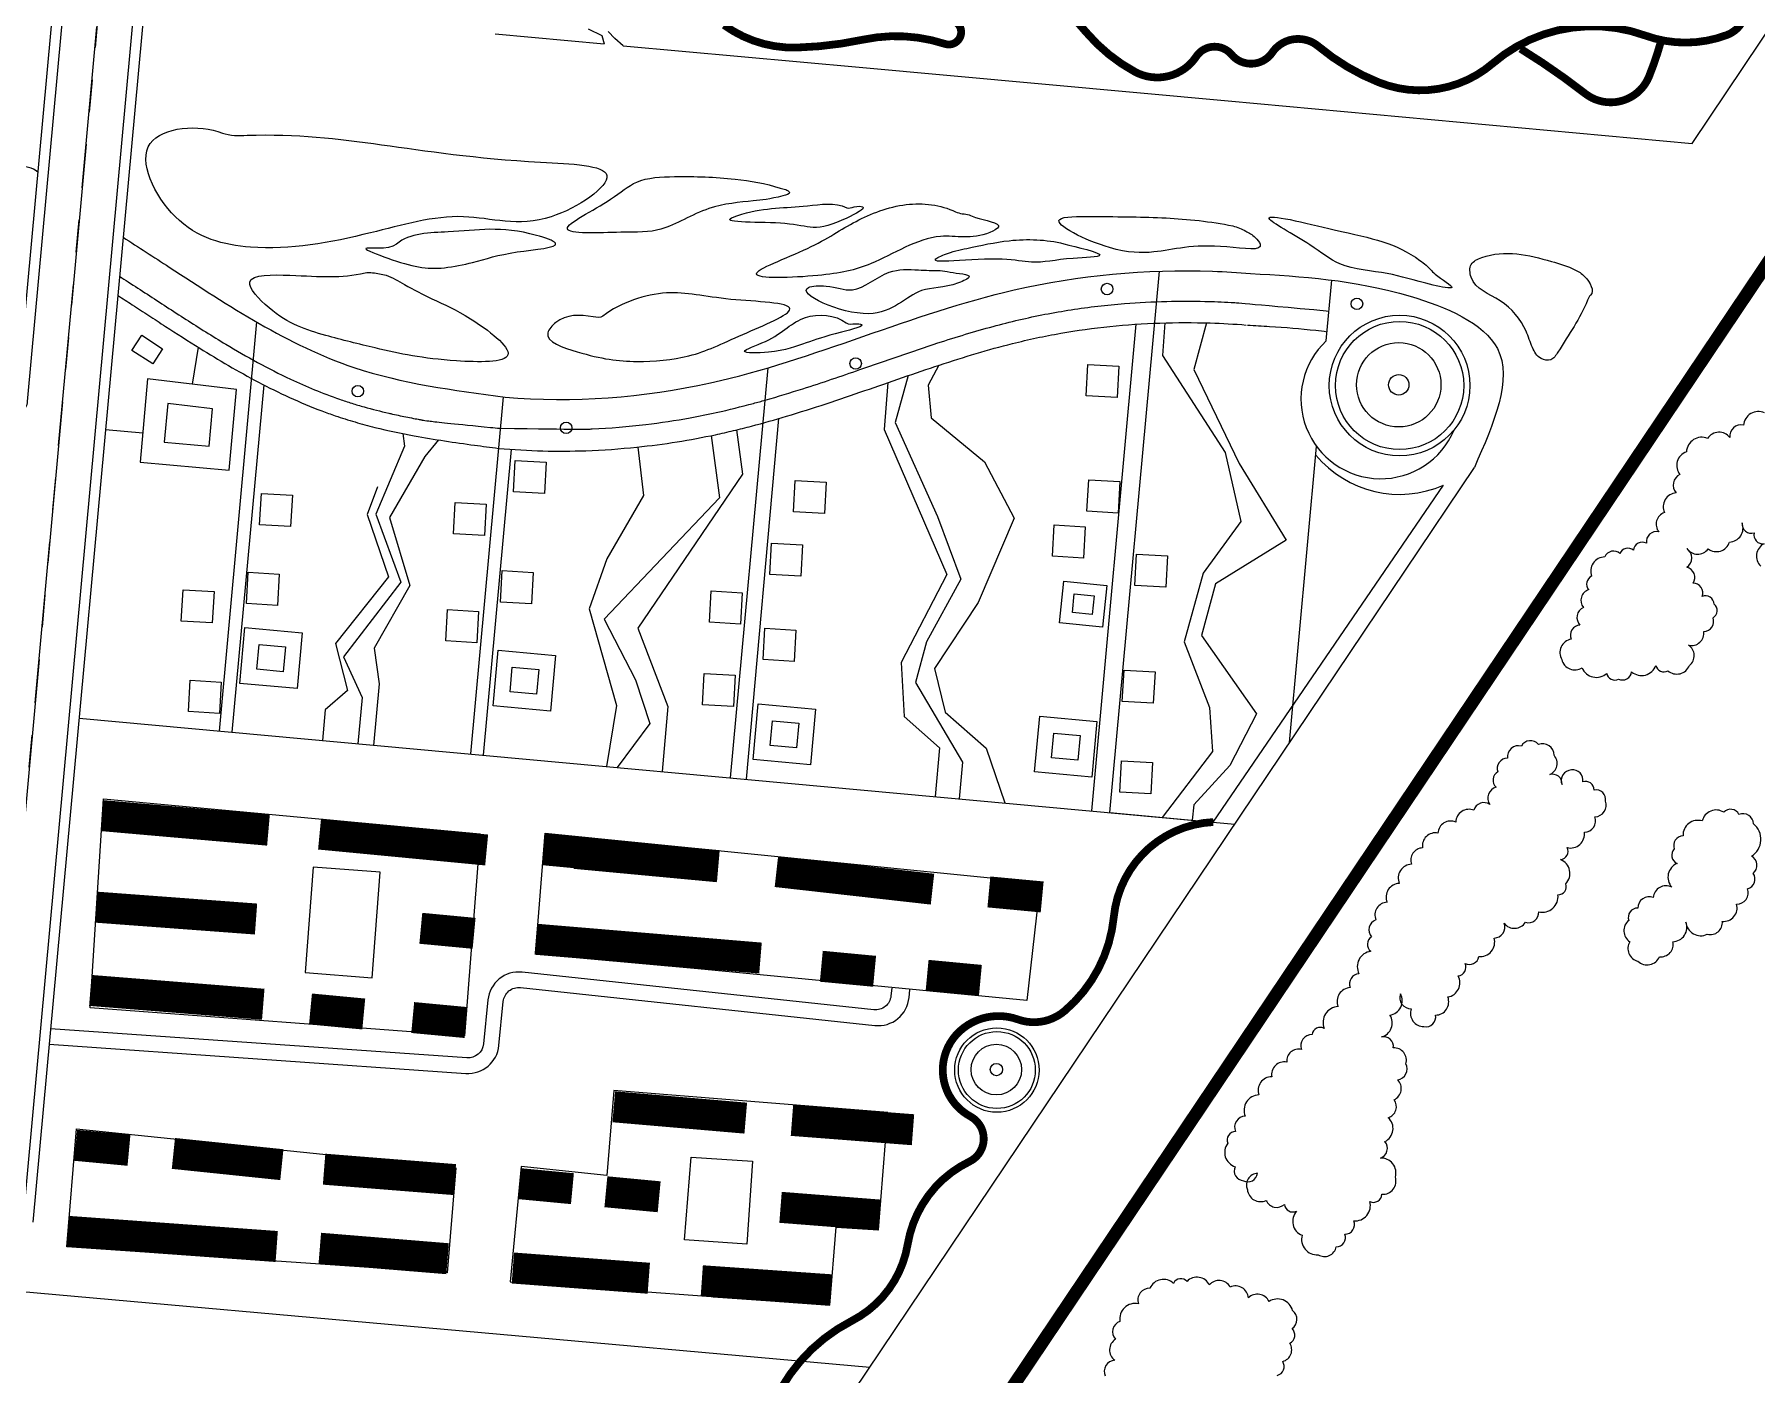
# Model space of a CAD drawing. Extents: x 30752 to 65014, y 26327 to 78956.
# Drawn here: x 33019 to 33685, y 27659 to 28177 of the extents above; entities that cross this region are included whole.
import ezdxf

# ---------------------------------------------------------------- set-up
doc = ezdxf.new("R2010")
doc.units = 0
doc.header["$MEASUREMENT"] = 0
for name, pattern in [('CENTER', [2, 1.25, -0.25, 0.25, -0.25]), ('CENTER2', [1.125, 0.75, -0.125, 0.125, -0.125]), ('CONTINOUS', [0])]:
    doc.linetypes.add(name, pattern=pattern)
doc.layers.get('0').update_dxf_attribs({"color": 12, "linetype": 'CONTINUOUS'})
for name, color, linetype in [('-规划边界', 1, 'CONTINUOUS'), ('G-绿化', 74, 'CONTINUOUS'), ('GH-中心线', 254, 'CENTER'), ('GH-道路红线', 1, 'CONTINOUS'), ('GH_水系', 152, 'CONTINUOUS'), ('jianzhu--pl', 1, 'CONTINUOUS'), ('中心区建筑', 32, 'CONTINUOUS'), ('图层1', 41, 'CONTINUOUS'), ('支路', 34, 'CONTINUOUS')]:
    doc.layers.add(name, color=color, linetype=linetype)
doc.layers.add('G-SL2', color=97, linetype='CONTINUOUS', true_color=0x329a2d)

msp = doc.modelspace()

# ---------------------------------------------------------------- linework, layer by layer
at = {"layer": '-规划边界', "color": 251, "linetype": 'CENTER2', "ltscale": 50, "const_width": 5, "flags": 128}
msp.add_lwpolyline([(31130.58, 27597.98), (31273.89, 27507.56), (32003.42, 27386.62), (32901.4, 26916.12), (34040.03, 28610.51, 0.008825), (33919.41, 28685.55), (33365.12, 29016.98), (32469.57, 29552.45), (32400.9, 29593.51), (32342.47, 29501.52), (31130.58, 27597.98)], format="xyb", dxfattribs=at)
for points in [[(33426.63, 28049.63), (33438.63, 28048.96), (33437.95, 28036.84), (33425.95, 28037.51)], [(33205.13, 28012.53), (33217.13, 28011.86), (33216.45, 27999.74), (33204.45, 28000.41)], [(33313.44, 28004.8), (33325.45, 28004.13), (33324.77, 27992.01), (33312.77, 27992.69)], [(33426.96, 28004.98), (33438.96, 28004.31), (33438.28, 27992.19), (33426.28, 27992.87)], [(33107.01, 27999.71), (33119.01, 27999.04), (33118.33, 27986.92), (33106.33, 27987.6)], [(33181.96, 27996.29), (33193.96, 27995.62), (33193.28, 27983.5), (33181.28, 27984.17)], [(33413.59, 27987.56), (33425.59, 27986.89), (33424.91, 27974.77), (33412.91, 27975.44)], [(33304.31, 27980.55), (33316.31, 27979.88), (33315.63, 27967.76), (33303.63, 27968.43)], [(33445.4, 27976.3), (33457.4, 27975.63), (33456.72, 27963.51), (33444.72, 27964.18)], [(33101.94, 27969.28), (33113.94, 27968.6), (33113.26, 27956.49), (33101.26, 27957.16)], [(33200.12, 27969.9), (33212.12, 27969.23), (33211.45, 27957.11), (33199.44, 27957.78)], [(33417.34, 27965.86), (33433.91, 27964.18), (33432.28, 27948.08), (33415.71, 27949.75)], [(33076.71, 27962.46), (33088.71, 27961.79), (33088.03, 27949.67), (33076.03, 27950.34)], [(33280.95, 27962.05), (33292.95, 27961.37), (33292.27, 27949.26), (33280.27, 27949.93)], [(33421.36, 27960.94), (33428.99, 27960.16), (33428.26, 27953), (33420.63, 27953.77)], [(33178.97, 27954.83), (33190.97, 27954.16), (33190.29, 27942.04), (33178.29, 27942.72)], [(33100.67, 27947.86), (33122.82, 27945.82), (33120.83, 27924.29), (33098.69, 27926.33)], [(33301.7, 27947.61), (33313.7, 27946.93), (33313.02, 27934.82), (33301.02, 27935.49)], [(33106.1, 27941.33), (33116.29, 27940.39), (33115.41, 27930.81), (33105.21, 27931.76)], [(33198.63, 27939.14), (33220.77, 27937.1), (33218.79, 27915.57), (33196.64, 27917.62)], [(33204.05, 27932.62), (33214.25, 27931.68), (33213.36, 27922.1), (33203.16, 27923.04)], [(33440.61, 27931.46), (33452.61, 27930.79), (33451.93, 27918.67), (33439.93, 27919.34)], [(33079.46, 27927.51), (33091.46, 27926.83), (33090.79, 27914.72), (33078.78, 27915.39)], [(33278.28, 27930.12), (33290.28, 27929.44), (33289.6, 27917.33), (33277.6, 27918)], [(33299.17, 27918.39), (33321.32, 27916.35), (33319.33, 27894.82), (33297.19, 27896.87)], [(33304.6, 27911.87), (33314.79, 27910.93), (33313.91, 27901.35), (33303.71, 27902.29)], [(33407.99, 27913.62), (33430.14, 27911.57), (33428.15, 27890.04), (33406, 27892.09)], [(33413.41, 27907.09), (33423.61, 27906.15), (33422.73, 27896.57), (33412.53, 27897.51)], [(33439.63, 27896.39), (33451.64, 27895.71), (33450.96, 27883.6), (33438.96, 27884.27)]]:
    msp.add_lwpolyline(points, close=True)
msp.add_lwpolyline([(33227.81, 27854.88), (33282.96, 27849.68), (33284.08, 27861.62), (33216.99, 27867.96), (33215.86, 27856.01)])
for centre in [(33434.05, 28078.78), (33530.66, 28073.06), (33336.82, 28050), (33144.31, 28039.3), (33224.87, 28025.11)]:
    msp.add_circle(centre, 2.23)
at = {"layer": 'G-SL2'}
for points in [[(33688.27, 28030.92, 0.520567), (33680.15, 28026.13, 0.520567), (33674.9, 28021.33, 0.520567), (33666.27, 28021.01, 0.520567), (33658.09, 28015.83, 0.520567), (33655.6, 28007.05, 0.520567), (33654.15, 27999.99, 0.520567), (33649.55, 27992.35, 0.520567), (33647.43, 27984.91, 0.520567), (33642.59, 27980.53, 0.520567), (33637.6, 27977.81, 0.520567), (33632.39, 27976.51, 0.520567), (33626.53, 27975.21, 0.520567), (33621.43, 27967.71, 0.520567), (33620.35, 27962.57, 0.520567), (33618.25, 27955.62, 0.520567), (33616.93, 27948.84, 0.520567), (33613.53, 27943.39, 0.520567), (33609.88, 27935.51, 0.520567), (33617.76, 27932.36, 0.520567), (33627.28, 27930.17, 0.520567), (33631.84, 27928, 0.520567), (33636.89, 27930.75, 0.520567), (33646.26, 27933.24, 0.520567), (33650.92, 27931.19, 0.520567), (33659.22, 27933.27, 0.520567), (33658.95, 27941.06, 0.520567), (33664.8, 27946.38, 0.520567), (33668.38, 27951.64, 0.520567), (33668.78, 27956.97, 0.520567), (33664.21, 27959.96, 0.520567), (33660.68, 27965.06, 0.520567), (33658.25, 27971.19, 0.520567), (33658.28, 27978.46, 0.520567), (33666.43, 27978.34, 0.520567), (33674.77, 27980.96, 0.520567), (33679.58, 27988.33, 0.520567), (33684.27, 27984.49, 0.520567), (33688.12, 27980.29, 0.520567), (33686.82, 27971.66, 0.520567)], [(33499.84, 27658.77, 0.520567), (33501.95, 27664.18, 0.520567), (33504.67, 27671.2, 0.520567), (33505.56, 27676.91, 0.520567), (33505.78, 27683.83, 0.520567), (33496.67, 27687.31, 0.520567), (33488.69, 27688.75, 0.520567), (33481.66, 27692.92, 0.520567), (33473.56, 27693.76, 0.520567), (33464.99, 27695.13, 0.520567), (33459.72, 27694.36, 0.520567), (33450.64, 27692.47, 0.520567), (33446.16, 27686.47, 0.520567), (33438.98, 27679.65, 0.520567), (33437.27, 27672.77, 0.520567), (33436.99, 27664.66, 0.520567), (33433.34, 27658.56, 0.520567)]]:
    msp.add_lwpolyline(points, format="xyb", dxfattribs=at)
for points in [[(33613.58, 27892.84, 0.520567), (33609.97, 27887.23, 0.520567), (33605.21, 27891.08, 0.520567), (33606.89, 27898.51, 0.520567), (33600.86, 27902.75, 0.520567), (33594.25, 27902.1, 0.520567), (33588.87, 27897.42, 0.520567), (33585.18, 27892.06, 0.520567), (33584.49, 27886.16, 0.520567), (33582.05, 27879.51, 0.520567), (33575.9, 27877.27, 0.520567), (33568.88, 27872.71, 0.520567), (33562.01, 27868.45, 0.520567), (33556.04, 27862.7, 0.520567), (33551.8, 27856.4, 0.520567), (33547.04, 27849, 0.520567), (33542.34, 27841.7, 0.520567), (33537.98, 27834.91, 0.520567), (33536.34, 27828.32, 0.520567), (33536, 27822.73, 0.520567), (33531.46, 27814.04, 0.520567), (33528.1, 27808.69, 0.520567), (33523.38, 27801.33, 0.520567), (33518, 27792.95, 0.520567), (33513.34, 27790.58, 0.520567), (33509.26, 27784.74, 0.520567), (33503.52, 27779.92, 0.520567), (33497.72, 27774.22, 0.520567), (33492.75, 27767.2, 0.520567), (33487.47, 27759.01, 0.520567), (33483.67, 27753.1, 0.520567), (33480.71, 27748.5, 0.520567), (33483.55, 27739.46, 0.520567), (33486.75, 27734.03, 0.520567), (33492.2, 27736.9, 0.520567), (33488.31, 27730.57, 0.520567), (33495.56, 27726.42, 0.520567), (33502.64, 27724.9, 0.520567), (33507.32, 27722.27, 0.520567), (33509.49, 27712.93, 0.520567), (33515.67, 27705.41, 0.520567), (33522.7, 27708.5, 0.520567), (33526.05, 27713.33, 0.520567), (33529.47, 27718.52, 0.520567), (33535.66, 27725.95, 0.520567), (33540.33, 27728.79, 0.520567), (33545.53, 27735.46, 0.520567), (33539.75, 27742.79, 0.520567), (33541.52, 27749.15, 0.520567), (33542.81, 27758.41, 0.520567), (33545.01, 27765.33, 0.520567), (33546.41, 27773.09, 0.520567), (33549.59, 27779.24, 0.520567), (33544.74, 27785.39, 0.520567), (33540.12, 27789.61, 0.520567), (33543.39, 27798.08, 0.520567), (33547.51, 27806.31, 0.520567), (33551.68, 27800.49, 0.520567), (33556.58, 27793.62, 0.520567), (33561.1, 27798.06, 0.520567), (33565.83, 27805.07, 0.520567), (33569.79, 27813.24, 0.520567), (33572.5, 27818.05, 0.520567), (33577.75, 27820.68, 0.520567), (33583.76, 27827.87, 0.520567), (33587.62, 27833.56, 0.520567), (33595.82, 27833.94, 0.520567), (33601, 27838.05, 0.520567), (33608.41, 27844.56, 0.520567), (33611.45, 27848.81, 0.520567), (33609.45, 27858.2, 0.520567), (33611.96, 27862.81, 0.520567), (33618.64, 27868.82, 0.520567), (33622.73, 27874.76, 0.520567), (33626.76, 27880.82, 0.520567), (33622.41, 27885.09, 0.520567), (33618.01, 27888.23, 0.520567)], [(33684.03, 27872.02, 0.520567), (33678.41, 27875.63, 0.520567), (33672.51, 27876.51, 0.520567), (33664.21, 27873.12, 0.520567), (33656.78, 27867.35, 0.520567), (33653.38, 27862.31, 0.520567), (33654.48, 27856.69, 0.520567), (33652.42, 27847.56, 0.520567), (33645.21, 27843.52, 0.520567), (33639.27, 27839.45, 0.520567), (33635.79, 27834.66, 0.520567), (33636.24, 27826.44, 0.520567), (33639.33, 27818.92, 0.520567), (33647.7, 27820.64, 0.520567), (33652.82, 27826.44, 0.520567), (33657.87, 27834.04, 0.520567), (33666.17, 27829.32, 0.520567), (33671.95, 27834.3, 0.520567), (33677.51, 27840.94, 0.520567), (33681.72, 27846.87, 0.520567), (33683.92, 27852.82, 0.520567), (33683.25, 27859.56, 0.520567)]]:
    msp.add_lwpolyline(points, format="xyb", close=True, dxfattribs=at)
at = {"layer": 'G-绿化'}
for p, q in [((33435.11, 27876.37), (33454.26, 28085.64)), ((33518.83, 28058.8), (33520.97, 28082.22)), ((33105.12, 28066.05), (33090.65, 27907.89)), ((33428.14, 27877), (33445.36, 28065.18)), ((33288.48, 27889.79), (33303, 28048.35)), ((33107.92, 28041.73), (33095.63, 27907.44)), ((33200.47, 28037.12), (33187.84, 27899.06)), ((33504.61, 27903.44), (33515.09, 28017.91)), ((33203.63, 28016.79), (33192.82, 27898.61)), ((33475.13, 27872.7), (33564.2, 28002.99)), ((33435.11, 27876.37), (33475.13, 27872.7)), ((33031.79, 27708.47), (33035.49, 27754.11)), ((33035.49, 27754.11), (33182.18, 27739.08)), ((33182.18, 27739.08), (33178.91, 27698.43)), ((33178.91, 27698.43), (33031.79, 27708.47)), ((33303.89, 27687.46), (33281.7, 27688.97))]:
    msp.add_line(p, q, dxfattribs=at)
msp.add_lwpolyline([(32924.75, 28110.6), (32918.13, 28038.31), (33010.08, 28029.9, 0.414214), (33016.61, 28035.32), (33039.78, 28288.57)], format="xyb", dxfattribs=at)
for points in [[(33456.37, 28065.69), (33455.44, 28053.11), (33479.66, 28015.59), (33485.72, 27988.96), (33471.18, 27968.99), (33463.91, 27942.36), (33473.6, 27916.94), (33474.82, 27900), (33455.32, 27874.52)], [(33472.48, 28065.7), (33467.55, 28047.66), (33485.11, 28011.35), (33503.28, 27981.7), (33476.03, 27964.75), (33470.58, 27944.78), (33491.77, 27914.52), (33481.48, 27894.55), (33467.55, 27879.42), (33467, 27873.45)], [(33082.57, 28056.29), (33080.24, 28042.04)], [(33357.12, 28045.3), (33352.11, 28027.14), (33368.46, 27990.83), (33377.55, 27966.62), (33364.22, 27942.41), (33359.98, 27926.68), (33378.15, 27895.81), (33376.86, 27881.7)], [(33369.03, 28049.32), (33364.83, 28041.66), (33366.04, 28028.95), (33386.63, 28012.01), (33398.14, 27990.22), (33384.21, 27957.54), (33367.25, 27932.12), (33371.49, 27915.18), (33387.24, 27901.26), (33394.56, 27880.08)], [(33349.28, 28042.6), (33347.85, 28024.45), (33372.03, 27968.44), (33354.44, 27934.4), (33355.54, 27913.53), (33369.28, 27901.45), (33367.55, 27882.55)], [(33046.74, 28024.46), (33061.14, 28023.17)], [(33290.68, 28024.31), (33293.08, 28007.17), (33252.54, 27947.66), (33264.25, 27917.4), (33261.95, 27892.21)], [(33294.58, 27889.23), (33307.14, 28028.72)], [(33161.73, 28022.88), (33162.41, 28017.97), (33151.24, 27991.73), (33160.9, 27965.48), (33138.77, 27936.62), (33145.99, 27920.88), (33144.35, 27902.91)], [(33175.5, 28020.42), (33170.28, 28014.03), (33156.5, 27990.42), (33164.37, 27964.18), (33150.59, 27939.9), (33152.56, 27926.13), (33150.38, 27902.36)], [(33252.61, 28017.7), (33254.8, 27998.99), (33240.6, 27974.52), (33233.79, 27955.13), (33244.32, 27917.71), (33240.45, 27894.18)], [(33280.9, 28022.11), (33284.18, 27998), (33239.63, 27951.08), (33251.73, 27927.64), (33257.26, 27910.77), (33244.55, 27893.81)], [(33151.85, 28002.28), (33147.89, 27991.61), (33156.2, 27967.49), (33135.63, 27941.8), (33140.37, 27923.61), (33131.67, 27916.1), (33130.58, 27904.17)], [(33036.53, 27912.85), (33483.45, 27871.94)], [(33040.79, 27800.83), (33045.98, 27881.64), (33191.59, 27868.17), (33185.58, 27790.05), (33040.79, 27800.83)], [(33275.78, 27815.96), (33213, 27821.6), (33216.78, 27868.44), (33408.21, 27849.19), (33403.03, 27803.76), (33275.78, 27815.96)], [(33126.99, 27855.26), (33123.98, 27814.59), (33149.81, 27812.47), (33149.81, 27812.47), (33152.93, 27853.34), (33126.99, 27855.26)], [(33207.44, 27739.47), (33203.18, 27694.94), (33326.88, 27685.89), (33329.3, 27716.08), (33345.65, 27714.99), (33349.3, 27760.41), (33243.25, 27768.93), (33240.65, 27736.08), (33207.44, 27739.47)], [(33013.08, 27691.33), (33342.36, 27662)]]:
    msp.add_lwpolyline(points, dxfattribs=at)
for points in [[(33060.73, 28060.92), (33068.82, 28055.72), (33065.02, 28049.8), (33056.93, 28055)], [(33296.88, 27741.57), (33294.75, 27709.53), (33270.6, 27711.13), (33273.26, 27743.1)]]:
    msp.add_lwpolyline(points, close=True, dxfattribs=at)
for centre, radius in [((33547.17, 28041.47), 27.19), ((33547.17, 28041.47), 24.78), ((33546.84, 28041.76), 16.31), ((33546.84, 28041.76), 3.95), ((33391.43, 27776.82), 16.31), ((33391.43, 27776.82), 14.87), ((33391.23, 27777), 9.78), ((33391.23, 27777), 2.37)]:
    msp.add_circle(centre, radius, dxfattribs=at)
for centre, radius, start, end in [((33539.85, 28036.26), 30.82, 132.99361, 337.12115), ((33547.17, 28041.47), 42.08, 219.67868, 293.8747)]:
    msp.add_arc(centre, radius, start, end, dxfattribs=at)
for points, knots in [([(33052.16, 28083.7), (33053.28, 28082.98), (33054.41, 28082.25), (33057.99, 28079.94), (33060.45, 28078.34), (33065.38, 28075.13), (33067.85, 28073.52), (33072.83, 28070.29), (33075.34, 28068.66), (33082.91, 28063.81), (33088.03, 28060.58), (33101.31, 28052.63), (33109.61, 28048.03), (33121.3, 28042.51), (33124.39, 28041.14), (33130.71, 28038.54), (33133.95, 28037.31), (33138.81, 28035.63), (33140.39, 28035.11), (33143.56, 28034.12), (33145.14, 28033.66), (33149.91, 28032.31), (33153.09, 28031.51), (33156.76, 28030.66), (33157.25, 28030.55), (33158.71, 28030.22), (33159.69, 28030.01), (33162.62, 28029.4), (33164.57, 28029.01), (33166.89, 28028.57), (33167.26, 28028.5), (33167.88, 28028.39), (33168.13, 28028.34), (33168.54, 28028.27), (33168.68, 28028.24), (33168.96, 28028.19), (33169.08, 28028.17), (33169.37, 28028.12), (33169.53, 28028.09), (33170.04, 28028.01), (33170.44, 28027.95), (33171.43, 28027.81), (33172.02, 28027.73), (33174.37, 28027.45), (33176.68, 28027.2), (33183.91, 28026.46), (33188.82, 28025.97), (33196.79, 28025.19), (33198.03, 28025.07), (33199.33, 28024.95)], [69.025673, 69.025673, 69.025673, 69.025673, 73.018712, 73.018712, 81.790485, 81.790485, 90.562258, 90.562258, 99.33403, 99.33403, 116.877576, 116.877576, 143.938477, 143.938477, 153.467547, 153.467547, 163.150098, 163.150098, 167.781076, 167.781076, 172.412054, 172.412054, 181.674009, 181.674009, 183.093971, 183.093971, 185.933894, 185.933894, 191.613741, 191.613741, 192.685049, 192.685049, 193.426383, 193.426383, 193.855014, 193.855014, 194.224077, 194.224077, 194.59314, 194.59314, 195.331266, 195.331266, 196.069392, 196.069392, 197.640896, 197.640896, 199.212401, 199.212401, 199.487359, 199.487359, 199.487359, 199.487359]), ([(33051.49, 28076.31), (33053.35, 28075.1), (33055.22, 28073.89), (33059.21, 28071.3), (33061.34, 28069.92), (33065.61, 28067.14), (33067.77, 28065.74), (33074.28, 28061.52), (33078.69, 28058.69), (33090.49, 28051.37), (33098.02, 28046.92), (33113.7, 28038.67), (33121.86, 28034.87), (33132.11, 28031.01), (33133.83, 28030.39), (33136.84, 28029.36), (33138.12, 28028.94), (33140.67, 28028.13), (33141.95, 28027.75), (33145.78, 28026.63), (33148.33, 28025.94), (33155.97, 28024.04), (33161.05, 28022.97), (33173.99, 28020.57), (33181.8, 28019.44), (33192.54, 28017.99), (33195.61, 28017.59), (33198.65, 28017.19)], [72.463464, 72.463464, 72.463464, 72.463464, 79.123918, 79.123918, 86.698782, 86.698782, 94.273645, 94.273645, 109.423373, 109.423373, 134.056544, 134.056544, 158.689715, 158.689715, 163.598718, 163.598718, 167.194737, 167.194737, 170.790755, 170.790755, 177.982791, 177.982791, 192.366863, 192.366863, 214.867595, 214.867595, 223.959494, 223.959494, 223.959494, 223.959494]), ([(33301.85, 28035.83), (33306.77, 28037.23), (33311.63, 28038.71), (33323.88, 28042.62), (33331.2, 28045.12), (33348.62, 28051.14), (33358.65, 28054.68), (33375.75, 28060.24), (33382.84, 28062.41), (33393.28, 28065.23), (33396.61, 28066.08), (33403.29, 28067.64), (33406.65, 28068.35), (33413.39, 28069.65), (33416.78, 28070.24), (33426.99, 28071.81), (33433.86, 28072.61), (33446.21, 28073.6), (33451.69, 28073.89), (33462.06, 28074.14), (33466.95, 28074.14), (33475.22, 28073.94), (33478.61, 28073.8), (33484.18, 28073.48), (33486.37, 28073.33), (33519.88, 28070.28)], [1371.654133, 1371.654133, 1371.654133, 1371.654133, 1386.491976, 1386.491976, 1409.376838, 1409.376838, 1441.439592, 1441.439592, 1464.359507, 1464.359507, 1475.130154, 1475.130154, 1485.900802, 1485.900802, 1496.671449, 1496.671449, 1518.212743, 1518.212743, 1535.239092, 1535.239092, 1550.332966, 1550.332966, 1560.777316, 1560.777316, 1567.59697, 1567.59697, 1567.59697, 1567.59697]), ([(33198.65, 28017.18), (33210.44, 28016.15), (33221.46, 28015.9), (33239.07, 28016.51), (33245.67, 28016.98), (33257.44, 28018.21), (33262.64, 28018.89), (33272.76, 28020.51), (33277.69, 28021.43), (33284.95, 28022.97), (33287.29, 28023.5), (33291.94, 28024.61), (33294.25, 28025.18), (33301.13, 28026.98), (33305.66, 28028.26), (33320.46, 28032.7), (33330.5, 28036.09), (33350.16, 28042.89), (33359.78, 28046.28), (33378.77, 28052.53), (33388.13, 28055.37), (33400.54, 28058.48), (33403.63, 28059.2), (33409.86, 28060.53), (33412.99, 28061.13), (33422.42, 28062.78), (33428.77, 28063.66), (33447.96, 28065.63), (33460.92, 28066.07), (33478.62, 28065.51), (33483.27, 28065.25), (33487.87, 28064.87)], [1273.63259, 1273.63259, 1273.63259, 1273.63259, 1304.15212, 1304.15212, 1322.453195, 1322.453195, 1336.953547, 1336.953547, 1350.879374, 1350.879374, 1357.563435, 1357.563435, 1364.247496, 1364.247496, 1377.615618, 1377.615618, 1408.491684, 1408.491684, 1439.36775, 1439.36775, 1470.243816, 1470.243816, 1480.558536, 1480.558536, 1490.873255, 1490.873255, 1511.502695, 1511.502695, 1552.761573, 1552.761573, 1567.59697, 1567.59697, 1567.59697, 1567.59697]), ([(33488.36, 28064.84), (33491.22, 28064.67), (33494.06, 28064.5), (33502.92, 28063.94), (33508.85, 28063.48), (33516.21, 28062.66), (33517.68, 28062.48), (33519.15, 28062.29)], [0, 0, 0, 0, 9.00047, 9.00047, 28.491984, 28.491984, 33.380126, 33.380126, 33.380126, 33.380126]), ([(33199.33, 28024.95), (33230.89, 28024.53), (33232.91, 28024.6), (33241.86, 28025), (33248.78, 28025.58), (33261.43, 28027.1), (33267.16, 28027.96), (33276.23, 28029.62), (33279.59, 28030.3), (33287.78, 28032.11), (33292.57, 28033.3), (33298.83, 28034.99), (33300.34, 28035.41), (33301.85, 28035.83)], [1300.991777, 1300.991777, 1300.991777, 1300.991777, 1306.780693, 1306.780693, 1326.563863, 1326.563863, 1343.101326, 1343.101326, 1352.892934, 1352.892934, 1367.102889, 1367.102889, 1371.654234, 1371.654234, 1371.654234, 1371.654234])]:
    msp.add_open_spline(points, degree=3, knots=knots, dxfattribs=at)
at = {"layer": 'GH-中心线', "ltscale": 50}
msp.add_lwpolyline([(33075.72, 28533.1), (33001.27, 27719.59), (33075.72, 28533.1, -0.117455), (33090.52, 28577.02), (33352.29, 28995.52)], format="xyb", dxfattribs=at)
at = {"layer": 'GH-道路红线'}
for p, q in [((33073.91, 28365.19), (33014.71, 27718.36)), ((33077.89, 28364.82), (33018.69, 27717.99))]:
    msp.add_line(p, q, dxfattribs=at)
msp.add_lwpolyline([(33012.11, 28030.06), (33036.32, 28294.57)], dxfattribs=at)
at = {"layer": 'GH_水系'}
for p, q in [((33660.29, 28135.09), (33693.41, 28184.38)), ((33197.41, 28177.45), (33239.51, 28173.64)), ((33246.87, 28172.83), (33338.15, 28164.57)), ((33338.15, 28164.57), (33480.92, 28151.51)), ((33338.15, 28164.57), (33480.92, 28151.51)), ((33480.92, 28151.51), (33660.29, 28135.09)), ((33480.92, 28151.51), (33660.29, 28135.09)), ((33043.35, 27127.19), (33685.21, 28082.6)), ((33043.35, 27127.19), (33685.21, 28082.6)), ((33205.25, 27457.99), (33576.08, 28009.78))]:
    msp.add_line(p, q, dxfattribs=at)
for points in [[(33233.36, 28179.41), (33238.67, 28176.75), (33239.51, 28173.64)], [(33246.87, 28172.83), (33243.72, 28175.66), (33241.05, 28178.34)]]:
    msp.add_lwpolyline(points, dxfattribs=at)
msp.add_arc((33014.79, 28116.99), 9.09, 49.41693, 102.59572, dxfattribs=at)
for points, knots in [([(33091.92, 28139.1), (33083.16, 28142.49), (33053.13, 28140.71), (33072.39, 28100.78), (33107.81, 28091.92), (33145.71, 28098.89), (33185.01, 28110.5), (33214.1, 28099.5), (33253.18, 28126.48), (33169.5, 28128.7), (33137.88, 28140.2), (33094.9, 28137.95), (33091.92, 28139.1)], [0, 0, 0, 0, 28.155447, 58.127626, 89.492652, 136.206422, 172.740934, 206.664124, 233.379974, 259.484941, 373.496998, 383.085936, 383.085936, 383.085936, 383.085936]), ([(33091.92, 28139.1), (33083.16, 28142.49), (33053.13, 28140.71), (33072.39, 28100.78), (33107.81, 28091.92), (33145.71, 28098.89), (33185.01, 28110.5), (33214.1, 28099.5), (33253.18, 28126.48), (33169.5, 28128.7), (33137.88, 28140.2), (33094.9, 28137.95), (33091.92, 28139.1)], [0, 0, 0, 0, 28.155447, 58.127626, 89.492652, 136.206422, 172.740934, 206.664124, 233.379974, 259.484941, 373.496998, 383.085936, 383.085936, 383.085936, 383.085936]), ([(33307.6, 28117.83), (33301.96, 28119.63), (33288.18, 28121.88), (33270.08, 28122.56), (33251.99, 28121.73), (33241.58, 28111.96), (33214.3, 28099.26), (33246.34, 28101.05), (33262.87, 28100.42), (33278.52, 28111.19), (33296.32, 28112.72), (33304.2, 28113.55), (33312.27, 28115.78), (33309.51, 28117.51), (33308.31, 28117.6), (33307.6, 28117.83)], [0, 0, 0, 0, 17.756033, 41.233227, 55.944102, 68.011735, 88.260185, 108.942155, 124.536554, 144.712991, 162.083798, 173.742474, 176.595775, 178.439699, 180.680063, 180.680063, 180.680063, 180.680063]), ([(33307.6, 28117.83), (33301.96, 28119.63), (33288.18, 28121.88), (33270.08, 28122.56), (33251.99, 28121.73), (33241.58, 28111.96), (33214.3, 28099.26), (33246.34, 28101.05), (33262.87, 28100.42), (33278.52, 28111.19), (33296.32, 28112.72), (33304.2, 28113.55), (33312.27, 28115.78), (33309.51, 28117.51), (33308.31, 28117.6), (33307.6, 28117.83)], [0, 0, 0, 0, 17.756033, 41.233227, 55.944102, 68.011735, 88.260185, 108.942155, 124.536554, 144.712991, 162.083798, 173.742474, 176.595775, 178.439699, 180.680063, 180.680063, 180.680063, 180.680063]), ([(33333.37, 28110.22), (33328.83, 28112.48), (33313.97, 28109.8), (33301, 28110.56), (33281.73, 28103.97), (33308.48, 28105.3), (33321.18, 28101.67), (33329.39, 28103.99), (33342.48, 28110.84), (33336.17, 28110.9), (33334.25, 28109.79), (33333.37, 28110.22)], [0, 0, 0, 0, 15.226274, 40.782956, 45.021065, 65.775727, 76.735338, 90.264475, 97.797657, 101.05675, 103.976186, 103.976186, 103.976186, 103.976186]), ([(33333.37, 28110.22), (33328.83, 28112.48), (33313.97, 28109.8), (33301, 28110.56), (33281.73, 28103.97), (33308.48, 28105.3), (33321.18, 28101.67), (33329.39, 28103.99), (33342.48, 28110.84), (33336.17, 28110.9), (33334.25, 28109.79), (33333.37, 28110.22)], [0, 0, 0, 0, 15.226274, 40.782956, 45.021065, 65.775727, 76.735338, 90.264475, 97.797657, 101.05675, 103.976186, 103.976186, 103.976186, 103.976186]), ([(33375.45, 28108.64), (33369.64, 28111.4), (33355.78, 28113.05), (33335.53, 28105.17), (33321.29, 28094.61), (33285.83, 28082.13), (33324.57, 28083.53), (33344.35, 28087.64), (33366.76, 28102.48), (33382.77, 28097.26), (33395.49, 28104.12), (33384.87, 28105.5), (33380.01, 28107.9), (33377.07, 28107.87), (33375.45, 28108.64)], [0, 0, 0, 0, 19.292738, 39.74139, 61.243142, 83.274675, 106.994802, 128.137437, 156.89929, 176.054079, 180.068323, 189.732112, 192.362985, 197.740852, 197.740852, 197.740852, 197.740852]), ([(33375.45, 28108.64), (33369.64, 28111.4), (33355.78, 28113.05), (33335.53, 28105.17), (33321.29, 28094.61), (33285.83, 28082.13), (33324.57, 28083.53), (33344.35, 28087.64), (33366.76, 28102.48), (33382.77, 28097.26), (33395.49, 28104.12), (33384.87, 28105.5), (33380.01, 28107.9), (33377.07, 28107.87), (33375.45, 28108.64)], [0, 0, 0, 0, 19.292738, 39.74139, 61.243142, 83.274675, 106.994802, 128.137437, 156.89929, 176.054079, 180.068323, 189.732112, 192.362985, 197.740852, 197.740852, 197.740852, 197.740852]), ([(33482.63, 28103.18), (33474.17, 28104.97), (33454.84, 28106.74), (33436.64, 28106.75), (33406.45, 28106.95), (33435.44, 28092.79), (33455.94, 28092.49), (33469.65, 28097.35), (33496.34, 28092.9), (33490.99, 28099.28), (33487.5, 28101.43), (33484.39, 28102.8), (33482.63, 28103.18)], [0, 0, 0, 0, 25.941167, 54.784386, 67.15412, 89.340578, 106.501552, 134.847057, 147.774603, 150.96526, 155.390925, 160.797631, 160.797631, 160.797631, 160.797631]), ([(33482.63, 28103.18), (33474.17, 28104.97), (33454.84, 28106.74), (33436.64, 28106.75), (33406.45, 28106.95), (33435.44, 28092.79), (33455.94, 28092.49), (33469.65, 28097.35), (33496.34, 28092.9), (33490.99, 28099.28), (33487.5, 28101.43), (33484.39, 28102.8), (33482.63, 28103.18)], [0, 0, 0, 0, 25.941167, 54.784386, 67.15412, 89.340578, 106.501552, 134.847057, 147.774603, 150.96526, 155.390925, 160.797631, 160.797631, 160.797631, 160.797631]), ([(33555.03, 28089.83), (33545.54, 28096.75), (33531.2, 28099.18), (33485.08, 28110.77), (33512.84, 28096.54), (33524.22, 28086.53), (33543.69, 28085.35), (33553.79, 28081.58), (33571.39, 28077.92), (33560.83, 28083.86), (33558.1, 28087.68), (33555.84, 28089.24), (33555.03, 28089.83)], [0, 0, 0, 0, 35.223712, 60.736975, 79.465256, 93.202293, 111.858234, 130.210854, 137.468947, 145.733677, 150.645486, 153.645742, 153.645742, 153.645742, 153.645742]), ([(33555.03, 28089.83), (33545.54, 28096.75), (33531.2, 28099.18), (33485.08, 28110.77), (33512.84, 28096.54), (33524.22, 28086.53), (33543.69, 28085.35), (33553.79, 28081.58), (33571.39, 28077.92), (33560.83, 28083.86), (33558.1, 28087.68), (33555.84, 28089.24), (33555.03, 28089.83)], [0, 0, 0, 0, 35.223712, 60.736975, 79.465256, 93.202293, 111.858234, 130.210854, 137.468947, 145.733677, 150.645486, 153.645742, 153.645742, 153.645742, 153.645742]), ([(33053.54, 28098.79), (33059.48, 28094.97), (33088.31, 28076.32), (33134.27, 28045.75), (33181.34, 28039.62), (33201.23, 28037.02)], [62.029148, 62.029148, 62.029148, 62.029148, 83.140354, 164.435362, 223.959494, 223.959494, 223.959494, 223.959494]), ([(33053.54, 28098.79), (33059.48, 28094.97), (33088.31, 28076.32), (33134.27, 28045.75), (33181.34, 28039.62), (33201.23, 28037.02)], [62.029148, 62.029148, 62.029148, 62.029148, 83.140354, 164.435362, 223.959494, 223.959494, 223.959494, 223.959494]), ([(33159.23, 28096.14), (33164.41, 28100.6), (33185.42, 28100.35), (33201.51, 28103.8), (33226.91, 28095.09), (33201.66, 28093.3), (33191.59, 28089.47), (33173.37, 28085.76), (33163.23, 28087.77), (33141.08, 28096.3), (33156.21, 28093.54), (33159.23, 28096.14)], [0, 0, 0, 0, 20.508974, 54.697195, 62.735948, 77.997066, 95.717269, 106.729004, 129.026224, 138.26315, 150.221262, 150.221262, 150.221262, 150.221262]), ([(33159.23, 28096.14), (33164.41, 28100.6), (33185.42, 28100.35), (33201.51, 28103.8), (33226.91, 28095.09), (33201.66, 28093.3), (33191.59, 28089.47), (33173.37, 28085.76), (33163.23, 28087.77), (33141.08, 28096.3), (33156.21, 28093.54), (33159.23, 28096.14)], [0, 0, 0, 0, 20.508974, 54.697195, 62.735948, 77.997066, 95.717269, 106.729004, 129.026224, 138.26315, 150.221262, 150.221262, 150.221262, 150.221262]), ([(33417.32, 28096.29), (33410.48, 28097.99), (33397.65, 28098.44), (33382.15, 28094.99), (33373.34, 28093.1), (33360.53, 28087.51), (33391.58, 28092.04), (33406.12, 28088.11), (33416.89, 28090.85), (33438.72, 28091.24), (33422.07, 28095.11), (33417.32, 28096.29)], [0, 0, 0, 0, 21.150385, 37.776355, 46.72328, 49.65213, 74.642629, 86.007014, 102.136384, 112.61382, 127.286198, 127.286198, 127.286198, 127.286198]), ([(33417.32, 28096.29), (33410.48, 28097.99), (33397.65, 28098.44), (33382.15, 28094.99), (33373.34, 28093.1), (33360.53, 28087.51), (33391.58, 28092.04), (33406.12, 28088.11), (33416.89, 28090.85), (33438.72, 28091.24), (33422.07, 28095.11), (33417.32, 28096.29)], [0, 0, 0, 0, 21.150385, 37.776355, 46.72328, 49.65213, 74.642629, 86.007014, 102.136384, 112.61382, 127.286198, 127.286198, 127.286198, 127.286198]), ([(33620.94, 28076.38), (33622.76, 28078.07), (33619.51, 28083.57), (33613.79, 28087.2), (33600.14, 28091.11), (33586.43, 28094.62), (33573.97, 28088.86), (33574.7, 28079.22), (33587.38, 28075.14), (33595.54, 28065.33), (33598.12, 28056.56), (33600.9, 28051.7), (33606.1, 28050.67), (33612.09, 28060.44), (33617.24, 28067.69), (33620.4, 28075.88), (33620.94, 28076.38)], [0, 0, 0, 0, 7.441082, 12.133919, 21.815991, 48.804426, 53.614569, 58.577688, 73.024516, 88.493394, 95.256166, 100.616499, 104.426949, 108.493188, 131.590466, 133.804201, 133.804201, 133.804201, 133.804201]), ([(33147.12, 28085.06), (33137.66, 28082.9), (33126.43, 28084.03), (33096.78, 28084.64), (33114.13, 28066.21), (33129.68, 28061.23), (33155.86, 28054.72), (33174.17, 28050.84), (33211.9, 28049.96), (33187.42, 28068.53), (33174.66, 28074.14), (33163.4, 28079.73), (33156.19, 28084.25), (33150.83, 28084.99), (33148.06, 28085.28), (33147.12, 28085.06)], [0, 0, 0, 0, 29.099968, 44.824983, 57.292387, 81.713977, 101.385629, 133.232931, 153.237908, 173.358381, 190.122143, 202.116036, 210.063262, 215.3237, 218.23206, 218.23206, 218.23206, 218.23206]), ([(33147.12, 28085.06), (33137.66, 28082.9), (33126.43, 28084.03), (33096.78, 28084.64), (33114.13, 28066.21), (33129.68, 28061.23), (33155.86, 28054.72), (33174.17, 28050.84), (33211.9, 28049.96), (33187.42, 28068.53), (33174.66, 28074.14), (33163.4, 28079.73), (33156.19, 28084.25), (33150.83, 28084.99), (33148.06, 28085.28), (33147.12, 28085.06)], [0, 0, 0, 0, 29.099968, 44.824983, 57.292387, 81.713977, 101.385629, 133.232931, 153.237908, 173.358381, 190.122143, 202.116036, 210.063262, 215.3237, 218.23206, 218.23206, 218.23206, 218.23206]), ([(33201.23, 28037.02), (33227.56, 28034.75), (33296.6, 28039.86), (33381.93, 28080.53), (33453.84, 28086.91), (33484.65, 28085.21), (33489.53, 28084.8)], [1273.63259, 1273.63259, 1273.63259, 1273.63259, 1353.229776, 1476.034645, 1553.062079, 1567.59697, 1567.59697, 1567.59697, 1567.59697]), ([(33201.23, 28037.02), (33227.56, 28034.75), (33296.6, 28039.86), (33381.93, 28080.53), (33453.84, 28086.91), (33484.65, 28085.21), (33489.53, 28084.8)], [1273.63259, 1273.63259, 1273.63259, 1273.63259, 1353.229776, 1476.034645, 1553.062079, 1567.59697, 1567.59697, 1567.59697, 1567.59697]), ([(33369.44, 28085.89), (33366.66, 28085.92), (33360.16, 28086.23), (33347.99, 28086.82), (33337.38, 28075.96), (33327.17, 28080.52), (33309.11, 28079.19), (33345.98, 28061.96), (33359.4, 28080.38), (33372.16, 28078.8), (33383.92, 28084.44), (33373.85, 28084.91), (33370.74, 28085.88), (33369.44, 28085.89)], [0, 0, 0, 0, 8.333127, 19.670278, 35.498453, 45.719386, 52.585853, 77.889673, 100.264717, 114.847014, 119.641839, 127.288218, 131.20011, 131.20011, 131.20011, 131.20011]), ([(33369.44, 28085.89), (33366.66, 28085.92), (33360.16, 28086.23), (33347.99, 28086.82), (33337.38, 28075.96), (33327.17, 28080.52), (33309.11, 28079.19), (33345.98, 28061.96), (33359.4, 28080.38), (33372.16, 28078.8), (33383.92, 28084.44), (33373.85, 28084.91), (33370.74, 28085.88), (33369.44, 28085.89)], [0, 0, 0, 0, 8.333127, 19.670278, 35.498453, 45.719386, 52.585853, 77.889673, 100.264717, 114.847014, 119.641839, 127.288218, 131.20011, 131.20011, 131.20011, 131.20011]), ([(33489.53, 28084.8), (33509.38, 28083.64), (33541.76, 28081.75), (33597.38, 28058.3), (33583.58, 28026.86), (33576.08, 28009.78)], [0, 0, 0, 0, 62.30995, 101.672627, 148.502094, 148.502094, 148.502094, 148.502094]), ([(33489.53, 28084.8), (33509.38, 28083.64), (33541.76, 28081.75), (33597.38, 28058.3), (33583.58, 28026.86), (33576.08, 28009.78)], [0, 0, 0, 0, 62.30995, 101.672627, 148.502094, 148.502094, 148.502094, 148.502094]), ([(33239.11, 28068.3), (33245.98, 28073.65), (33264.63, 28079.73), (33284.14, 28074.06), (33323.03, 28073.46), (33289.72, 28060.14), (33274.35, 28052.12), (33250.09, 28050.02), (33235.15, 28052.29), (33214.48, 28059.08), (33223.3, 28069.2), (33231.29, 28068.84), (33238.11, 28067.52), (33239.11, 28068.3)], [0, 0, 0, 0, 26.133036, 51.198173, 74.28371, 94.949334, 117.477777, 137.61009, 160.999684, 174.577701, 179.625896, 194.258944, 198.048912, 198.048912, 198.048912, 198.048912]), ([(33239.11, 28068.3), (33245.98, 28073.65), (33264.63, 28079.73), (33284.14, 28074.06), (33323.03, 28073.46), (33289.72, 28060.14), (33274.35, 28052.12), (33250.09, 28050.02), (33235.15, 28052.29), (33214.48, 28059.08), (33223.3, 28069.2), (33231.29, 28068.84), (33238.11, 28067.52), (33239.11, 28068.3)], [0, 0, 0, 0, 26.133036, 51.198173, 74.28371, 94.949334, 117.477777, 137.61009, 160.999684, 174.577701, 179.625896, 194.258944, 198.048912, 198.048912, 198.048912, 198.048912]), ([(33333.15, 28065.68), (33329.06, 28069.04), (33314.47, 28069.62), (33307.63, 28059.87), (33289.09, 28053.88), (33307.22, 28054.08), (33317.9, 28058.1), (33326.32, 28060.95), (33342.13, 28064.8), (33336.16, 28065.62), (33334.08, 28064.92), (33333.15, 28065.68)], [0, 0, 0, 0, 15.900063, 33.90196, 42.81333, 52.038204, 67.041874, 81.341888, 89.62627, 92.024149, 95.605542, 95.605542, 95.605542, 95.605542]), ([(33333.15, 28065.68), (33329.06, 28069.04), (33314.47, 28069.62), (33307.63, 28059.87), (33289.09, 28053.88), (33307.22, 28054.08), (33317.9, 28058.1), (33326.32, 28060.95), (33342.13, 28064.8), (33336.16, 28065.62), (33334.08, 28064.92), (33333.15, 28065.68)], [0, 0, 0, 0, 15.900063, 33.90196, 42.81333, 52.038204, 67.041874, 81.341888, 89.62627, 92.024149, 95.605542, 95.605542, 95.605542, 95.605542])]:
    msp.add_open_spline(points, degree=3, knots=knots, dxfattribs=at)
at = {"layer": 'jianzhu--pl', "const_width": 12}
for points in [[(33109.75, 27869.56), (33045.32, 27875.2), (33045.32, 27875.2)], [(33129.5, 27868.06), (33194.13, 27861.9)], [(33283.52, 27855.65), (33216.42, 27861.98)], [(33306.17, 27853.55), (33366.53, 27846.76)], [(33388.34, 27845.69), (33408.95, 27843.75)], [(33043.01, 27839.81), (33104.94, 27835.21)], [(33168.66, 27831.63), (33189.27, 27829.68)], [(33300.02, 27820.12), (33213.13, 27827.4)], [(33323.54, 27816.95), (33344.15, 27815)], [(33364.45, 27813.45), (33385.06, 27811.5)], [(33040.86, 27807.61), (33107.74, 27802.26)], [(33125.99, 27800.44), (33146.6, 27798.49)], [(33165.53, 27797.13), (33186.14, 27795.19)], [(33294.32, 27758.23), (33243.28, 27762.62), (33243.28, 27762.62)], [(33359, 27753.75), (33312.19, 27757.36)], [(33035.2, 27747.72), (33055.81, 27745.78)], [(33072.98, 27744.59), (33114.93, 27740.24)], [(33181.81, 27734.47), (33131.26, 27738.5)], [(33206.68, 27732.91), (33227.29, 27730.96)], [(33240.23, 27729.77), (33260.84, 27727.82)], [(33346.17, 27720.74), (33307.77, 27723.75)], [(33032.37, 27714.44), (33112.94, 27708.6)], [(33179.02, 27703.88), (33129.6, 27707.93)], [(33204.26, 27700.29), (33256.83, 27696.33)], [(33327.1, 27691.87), (33277.32, 27695.36)]]:
    msp.add_lwpolyline(points, dxfattribs=at)
at = {"layer": '中心区建筑', "color": 1}
for points in [[(33063.02, 28044.1), (33060.12, 28011.85), (33094.59, 28008.7), (33097.45, 28039.98)], [(33070.79, 28034.52), (33069.45, 28019.63), (33086.82, 28018.04), (33088.13, 28032.44)]]:
    msp.add_lwpolyline(points, close=True, dxfattribs=at)
at = {"layer": '图层1', "const_width": 3}
for points in [[(33680.34, 28191.83, -0.417988), (33673.72, 28176.98, -0.178896), (33642.12, 28176.8, 0.271113), (33583.19, 28166.01, -0.279327), (33539.2, 28158.65, -0.079498), (33515.71, 28172.65, 0.44257), (33497.9, 28170.19, -0.49664), (33482.17, 28169.43, 0.501396), (33468.54, 28168.67, -0.388228), (33444.85, 28162.75, -0.093053), (33425.98, 28178.04, 0.021316), (33402.6, 28203.32, 0.494583)], [(33375.11, 28182.31, -0.912389), (33371.35, 28173.55, 0.131701), (33339.77, 28175.21, -0.045479), (33313.97, 28172.13, -0.165561), (33285.97, 28180.81, 0.182724)], [(33593.92, 28171.69, -0.02773), (33618.94, 28154.33, 0.498634), (33643.64, 28160.99, 0.028235), (33648.36, 28174.96, -0.151975)], [(33475.13, 27872.7, 0.37239), (33436.65, 27836.05, -0.194977), (33417.61, 27799.66, -0.26836), (33399.57, 27796.39, 0.277981), (33377.15, 27791.91, 0.516337), (33381.2, 27758.88, -0.610907), (33380.82, 27741.44, 0.243129), (33356.94, 27709.45, -0.237403), (33335.33, 27679.86, 0.269036), (33299.23, 27623.66, -0.258615)]]:
    msp.add_lwpolyline(points, format="xyb", dxfattribs=at)
at = {"layer": '支路'}
for points in [[(33350.79, 27808.46), (33350.47, 27805.47, -0.414214), (33343.86, 27800.14), (33207.82, 27814.66, 0.416126), (33194.6, 27803.93), (33192.9, 27786.92, -0.405427), (33186.51, 27781.53), (33025.47, 27792.78)], [(33024.99, 27786.8), (33186.09, 27775.55, 0.405427), (33198.87, 27786.32), (33200.57, 27803.33, -0.416126), (33207.18, 27808.7), (33344.25, 27794.06, 0.419097), (33357.47, 27804.92), (33357.74, 27807.83)]]:
    msp.add_lwpolyline(points, format="xyb", dxfattribs=at)

doc.saveas('drawing.dxf')
